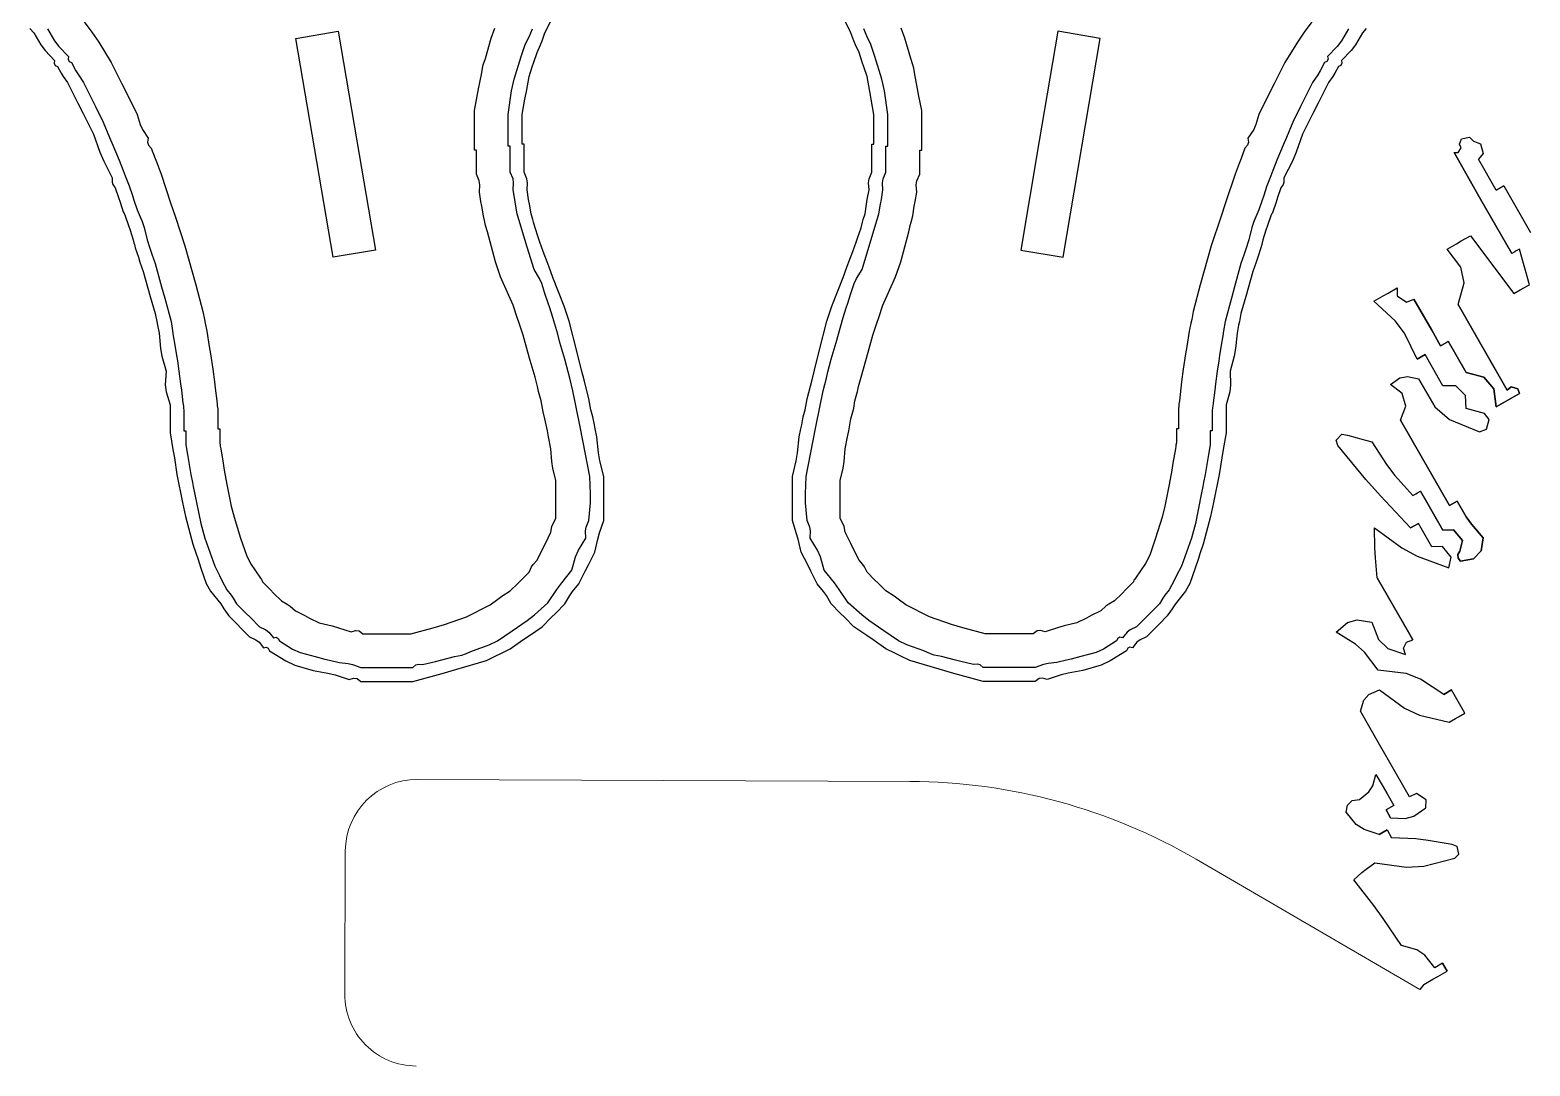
# Model space of a CAD drawing. Extents: x 345 to 1105, y -96 to 291.
# Drawn here: x 631.1 to 735.8, y 163.5 to 235.8 of the extents above; entities that cross this region are included whole.
import ezdxf

# ---------------------------------------------------------------- set-up
doc = ezdxf.new("R2010")
doc.units = 0
doc.header["$LTSCALE"] = 0.40404
doc.header["$MEASUREMENT"] = 0
doc.layers.get('0').update_dxf_attribs({"linetype": 'CONTINUOUS'})
doc.layers.add('2', color=7, linetype='CONTINUOUS', true_color=0xffffff)

msp = doc.modelspace()

# ---------------------------------------------------------------- linework, layer by layer
at = {"color": 1}
for p, q in [((634.42, 237), (635.42, 235.65)), ((721.08, 237), (720.08, 235.65)), ((632.33, 235.89), (632.82, 235.04)), ((663.31, 235.22), (663.56, 235.92)), ((665.95, 235.33), (666.18, 235.88)), ((689.55, 235.33), (689.32, 235.88)), ((692.19, 235.22), (691.94, 235.92)), ((723.17, 235.89), (722.68, 235.04)), ((632.82, 235.04), (633.12, 234.64)), ((633.12, 234.64), (633.79, 233.94)), ((635.42, 235.65), (635.9, 234.95)), ((635.9, 234.95), (636.78, 233.52)), ((662.9, 233.8), (663.31, 235.22)), ((665.58, 234.51), (665.69, 234.79)), ((665.69, 234.79), (665.95, 235.33)), ((689.81, 234.79), (689.55, 235.33)), ((689.92, 234.51), (689.81, 234.79)), ((692.6, 233.8), (692.19, 235.22)), ((719.6, 234.95), (718.72, 233.52)), ((720.08, 235.65), (719.6, 234.95)), ((722.38, 234.64), (721.71, 233.94)), ((722.68, 235.04), (722.38, 234.64)), ((633.79, 233.94), (633.76, 233.76)), ((633.76, 233.76), (633.83, 233.61)), ((633.83, 233.61), (634, 233.52)), ((662.75, 233.37), (662.9, 233.8)), ((664.92, 232.36), (665.4, 233.94)), ((665.4, 233.94), (665.58, 234.51)), ((690.1, 233.94), (689.92, 234.51)), ((690.58, 232.36), (690.1, 233.94)), ((692.75, 233.37), (692.6, 233.8)), ((721.66, 233.61), (721.5, 233.52)), ((721.74, 233.76), (721.66, 233.61)), ((721.71, 233.94), (721.74, 233.76)), ((634, 233.52), (634.31, 232.95)), ((634.31, 232.95), (634.48, 232.68)), ((634.48, 232.68), (634.83, 232.14)), ((636.78, 233.52), (637.5, 232.08)), ((662.43, 231.69), (662.62, 232.69)), ((662.62, 232.69), (662.69, 233.14)), ((662.69, 233.14), (662.75, 233.37)), ((692.81, 233.14), (692.75, 233.37)), ((692.88, 232.69), (692.81, 233.14)), ((693.07, 231.69), (692.88, 232.69)), ((718.72, 233.52), (718, 232.08)), ((721.02, 232.68), (720.66, 232.14)), ((721.19, 232.95), (721.02, 232.68)), ((721.5, 233.52), (721.19, 232.95)), ((634.83, 232.14), (635.39, 231.02)), ((637.5, 232.08), (637.86, 231.36)), ((662.33, 231.19), (662.43, 231.69)), ((664.49, 229.91), (664.73, 231.55)), ((664.73, 231.55), (664.92, 232.36)), ((690.77, 231.55), (690.58, 232.36)), ((691.01, 229.91), (690.77, 231.55)), ((693.17, 231.19), (693.07, 231.69)), ((718, 232.08), (717.64, 231.36)), ((720.66, 232.14), (720.11, 231.02)), ((635.39, 231.02), (635.67, 230.47)), ((635.67, 230.47), (636.22, 229.36)), ((637.86, 231.36), (638.59, 229.91)), ((662.13, 230.19), (662.33, 231.19)), ((693.37, 230.19), (693.17, 231.19)), ((717.64, 231.36), (716.91, 229.91)), ((719.83, 230.47), (719.28, 229.36)), ((720.11, 231.02), (719.83, 230.47)), ((638.59, 229.91), (638.79, 229.21)), ((662.13, 229.08), (662.13, 230.19)), ((664.49, 229.02), (664.49, 229.91)), ((691.01, 229.02), (691.01, 229.91)), ((693.37, 229.08), (693.37, 230.19)), ((716.91, 229.91), (716.71, 229.21)), ((636.22, 229.36), (636.66, 228.3)), ((638.79, 229.21), (638.95, 228.86)), ((638.95, 228.86), (639.35, 228.25)), ((662.13, 228.52), (662.13, 229.08)), ((662.13, 227.41), (662.13, 228.52)), ((664.49, 228.58), (664.49, 229.02)), ((664.49, 227.69), (664.49, 228.58)), ((691.01, 228.58), (691.01, 229.02)), ((691.01, 227.69), (691.01, 228.58)), ((693.37, 228.52), (693.37, 229.08)), ((693.37, 227.41), (693.37, 228.52)), ((716.55, 228.86), (716.15, 228.25)), ((716.71, 229.21), (716.55, 228.86)), ((719.28, 229.36), (718.84, 228.3)), ((636.66, 228.3), (636.88, 227.77)), ((636.88, 227.77), (637.33, 226.72)), ((639.35, 228.25), (639.31, 227.96)), ((639.31, 227.96), (639.37, 227.77)), ((639.37, 227.77), (639.56, 227.55)), ((639.56, 227.55), (639.83, 226.83)), ((662.19, 227.41), (662.13, 227.41)), ((662.22, 227.41), (662.19, 227.41)), ((662.27, 227.41), (662.22, 227.41)), ((662.27, 226.74), (662.27, 227.41)), ((664.55, 227.69), (664.49, 227.69)), ((664.58, 227.69), (664.55, 227.69)), ((664.63, 227.69), (664.58, 227.69)), ((664.63, 226.97), (664.63, 227.69)), ((690.87, 226.97), (690.87, 227.69)), ((690.87, 227.69), (690.92, 227.69)), ((690.92, 227.69), (690.95, 227.69)), ((690.95, 227.69), (691.01, 227.69)), ((693.23, 226.74), (693.23, 227.41)), ((693.23, 227.41), (693.28, 227.41)), ((693.28, 227.41), (693.31, 227.41)), ((693.31, 227.41), (693.37, 227.41)), ((715.94, 227.55), (715.67, 226.83)), ((716.13, 227.77), (715.94, 227.55)), ((716.19, 227.96), (716.13, 227.77)), ((716.15, 228.25), (716.19, 227.96)), ((718.62, 227.77), (718.16, 226.72)), ((718.84, 228.3), (718.62, 227.77)), ((637.33, 226.72), (637.61, 225.99)), ((639.83, 226.83), (639.97, 226.47)), ((639.97, 226.47), (640.25, 225.74)), ((662.27, 226.41), (662.27, 226.74)), ((662.27, 225.74), (662.27, 226.41)), ((664.63, 226.61), (664.63, 226.97)), ((664.63, 225.88), (664.63, 226.61)), ((690.87, 226.61), (690.87, 226.97)), ((690.87, 225.88), (690.87, 226.61)), ((693.23, 226.41), (693.23, 226.74)), ((693.23, 225.74), (693.23, 226.41)), ((715.53, 226.47), (715.25, 225.74)), ((715.67, 226.83), (715.53, 226.47)), ((718.16, 226.72), (717.89, 225.99)), ((637.61, 225.99), (637.75, 225.63)), ((637.75, 225.63), (638.03, 224.91)), ((640.25, 225.74), (640.92, 223.74)), ((662.46, 225.28), (662.27, 225.74)), ((662.51, 225), (662.46, 225.28)), ((664.83, 225.41), (664.63, 225.88)), ((664.87, 225.14), (664.83, 225.41)), ((690.63, 225.14), (690.67, 225.41)), ((690.67, 225.41), (690.87, 225.88)), ((692.99, 225), (693.03, 225.28)), ((693.03, 225.28), (693.23, 225.74)), ((715.25, 225.74), (714.58, 223.74)), ((717.75, 225.63), (717.47, 224.91)), ((717.89, 225.99), (717.75, 225.63)), ((638.03, 224.91), (638.25, 224.24)), ((638.25, 224.24), (638.36, 223.91)), ((662.48, 224.49), (662.51, 225)), ((662.59, 223.83), (662.48, 224.49)), ((664.84, 224.63), (664.87, 225.14)), ((664.95, 223.97), (664.84, 224.63)), ((690.55, 223.97), (690.66, 224.63)), ((690.66, 224.63), (690.63, 225.14)), ((692.91, 223.83), (693.02, 224.49)), ((693.02, 224.49), (692.99, 225)), ((717.25, 224.24), (717.14, 223.91)), ((717.47, 224.91), (717.25, 224.24)), ((638.36, 223.91), (638.59, 223.24)), ((638.59, 223.24), (638.94, 222.44)), ((640.92, 223.74), (641.25, 222.74)), ((662.65, 223.49), (662.59, 223.83)), ((662.76, 222.83), (662.65, 223.49)), ((665.01, 223.63), (664.95, 223.97)), ((665.12, 222.97), (665.01, 223.63)), ((690.38, 222.97), (690.49, 223.63)), ((690.49, 223.63), (690.55, 223.97)), ((692.74, 222.83), (692.85, 223.49)), ((692.85, 223.49), (692.91, 223.83)), ((714.58, 223.74), (714.25, 222.74)), ((716.91, 223.24), (716.56, 222.44)), ((717.14, 223.91), (716.91, 223.24)), ((638.94, 222.44), (639.08, 222.02)), ((641.25, 222.74), (641.92, 220.74)), ((662.87, 222.38), (662.76, 222.83)), ((662.92, 222.16), (662.87, 222.38)), ((663.04, 221.72), (662.92, 222.16)), ((665.58, 221.41), (665.12, 222.97)), ((689.92, 221.41), (690.38, 222.97)), ((692.46, 221.72), (692.57, 222.16)), ((692.57, 222.16), (692.63, 222.38)), ((692.63, 222.38), (692.74, 222.83)), ((714.25, 222.74), (713.58, 220.74)), ((716.56, 222.44), (716.42, 222.02)), ((639.08, 222.02), (639.28, 221.16)), ((639.28, 221.16), (639.5, 220.49)), ((663.6, 219.61), (663.04, 221.72)), ((665.82, 220.63), (665.58, 221.41)), ((689.68, 220.63), (689.92, 221.41)), ((691.9, 219.61), (692.46, 221.72)), ((716.22, 221.16), (716, 220.49)), ((716.42, 222.02), (716.22, 221.16)), ((639.5, 220.49), (639.61, 220.16)), ((639.61, 220.16), (639.84, 219.49)), ((641.92, 220.74), (642.43, 218.91)), ((666.3, 219.08), (665.82, 220.63)), ((689.2, 219.08), (689.68, 220.63)), ((713.58, 220.74), (713.07, 218.91)), ((715.89, 220.16), (715.66, 219.49)), ((716, 220.49), (715.89, 220.16)), ((639.84, 219.49), (640.29, 217.88)), ((663.96, 218.57), (663.6, 219.61)), ((666.68, 218.45), (666.3, 219.08)), ((688.82, 218.45), (689.2, 219.08)), ((691.54, 218.57), (691.9, 219.61)), ((715.66, 219.49), (715.21, 217.88)), ((640.29, 217.88), (640.51, 217.08)), ((642.43, 218.91), (642.68, 218)), ((642.68, 218), (643.17, 216.16)), ((664.84, 216.58), (663.96, 218.57)), ((666.84, 218.11), (666.68, 218.45)), ((667.06, 217.41), (666.84, 218.11)), ((688.43, 217.41), (688.66, 218.11)), ((688.66, 218.11), (688.82, 218.45)), ((690.66, 216.58), (691.54, 218.57)), ((712.82, 218), (712.33, 216.16)), ((713.07, 218.91), (712.82, 218)), ((715.21, 217.88), (714.99, 217.08)), ((640.51, 217.08), (640.95, 215.46)), ((667.29, 216.74), (667.06, 217.41)), ((688.21, 216.74), (688.43, 217.41)), ((714.99, 217.08), (714.55, 215.46)), ((643.17, 216.16), (643.28, 215.6)), ((665.12, 215.74), (664.84, 216.58)), ((667.4, 216.41), (667.29, 216.74)), ((667.62, 215.74), (667.4, 216.41)), ((687.88, 215.74), (688.1, 216.41)), ((688.1, 216.41), (688.21, 216.74)), ((690.38, 215.74), (690.66, 216.58)), ((712.33, 216.16), (712.22, 215.6)), ((640.95, 215.46), (641.06, 214.8)), ((641.06, 214.8), (641.11, 214.46)), ((643.28, 215.6), (643.34, 215.33)), ((643.34, 215.33), (643.45, 214.77)), ((643.45, 214.77), (643.62, 213.71)), ((665.26, 215.33), (665.12, 215.74)), ((665.54, 214.49), (665.26, 215.33)), ((667.95, 214.57), (667.62, 215.74)), ((687.55, 214.57), (687.88, 215.74)), ((689.96, 214.49), (690.24, 215.33)), ((690.24, 215.33), (690.38, 215.74)), ((712.05, 214.77), (711.88, 213.71)), ((712.16, 215.33), (712.05, 214.77)), ((712.22, 215.6), (712.16, 215.33)), ((714.44, 214.8), (714.39, 214.46)), ((714.55, 215.46), (714.44, 214.8)), ((641.11, 214.46), (641.22, 213.8)), ((641.22, 213.8), (641.33, 213.07)), ((643.62, 213.71), (643.7, 213.19)), ((665.87, 213.32), (665.54, 214.49)), ((668.11, 213.99), (667.95, 214.57)), ((668.45, 212.83), (668.11, 213.99)), ((687.05, 212.83), (687.39, 213.99)), ((687.39, 213.99), (687.55, 214.57)), ((689.63, 213.32), (689.96, 214.49)), ((711.88, 213.71), (711.8, 213.19)), ((714.27, 213.8), (714.17, 213.07)), ((714.39, 214.46), (714.27, 213.8)), ((641.33, 213.07), (641.39, 212.71)), ((641.39, 212.71), (641.5, 211.99)), ((643.7, 213.19), (643.86, 212.13)), ((666.03, 212.74), (665.87, 213.32)), ((666.37, 211.57), (666.03, 212.74)), ((668.68, 211.94), (668.45, 212.83)), ((686.82, 211.94), (687.05, 212.83)), ((689.13, 211.57), (689.47, 212.74)), ((689.47, 212.74), (689.63, 213.32)), ((711.8, 213.19), (711.63, 212.13)), ((714.11, 212.71), (714, 211.99)), ((714.17, 213.07), (714.11, 212.71)), ((641.5, 211.99), (641.61, 211.1)), ((643.86, 212.13), (643.98, 211.24)), ((668.79, 211.49), (668.68, 211.94)), ((686.71, 211.49), (686.82, 211.94)), ((711.63, 212.13), (711.52, 211.24)), ((714, 211.99), (713.89, 211.1)), ((641.61, 211.1), (641.67, 210.66)), ((641.67, 210.66), (641.78, 209.77)), ((643.98, 211.24), (644.03, 210.8)), ((644.03, 210.8), (644.14, 209.91)), ((666.54, 210.91), (666.37, 211.57)), ((666.62, 210.57), (666.54, 210.91)), ((666.79, 209.91), (666.62, 210.57)), ((669.01, 210.6), (668.79, 211.49)), ((669.5, 208.22), (669.01, 210.6)), ((686, 208.22), (686.49, 210.6)), ((686.49, 210.6), (686.71, 211.49)), ((688.71, 209.91), (688.88, 210.57)), ((688.88, 210.57), (688.96, 210.91)), ((688.96, 210.91), (689.13, 211.57)), ((711.47, 210.8), (711.36, 209.91)), ((711.52, 211.24), (711.47, 210.8)), ((713.83, 210.66), (713.72, 209.77)), ((713.89, 211.1), (713.83, 210.66)), ((641.78, 209.77), (641.81, 209.55)), ((641.81, 209.55), (641.82, 209.44)), ((644.14, 209.91), (644.17, 209.69)), ((644.17, 209.69), (644.18, 209.57)), ((644.18, 209.57), (644.21, 209.35)), ((666.88, 209.4), (666.79, 209.91)), ((688.62, 209.4), (688.71, 209.91)), ((711.32, 209.57), (711.29, 209.35)), ((711.33, 209.69), (711.32, 209.57)), ((711.36, 209.91), (711.33, 209.69)), ((713.69, 209.55), (713.68, 209.44)), ((713.72, 209.77), (713.69, 209.55)), ((641.82, 209.44), (641.85, 209.21)), ((641.85, 209.21), (641.85, 208.66)), ((641.85, 208.66), (641.85, 208.38)), ((644.21, 209.35), (644.21, 208.8)), ((644.21, 208.8), (644.21, 208.52)), ((644.21, 208.52), (644.21, 207.96)), ((666.94, 209.15), (666.88, 209.4)), ((667.06, 208.66), (666.94, 209.15)), ((667.23, 207.82), (667.06, 208.66)), ((688.27, 207.82), (688.43, 208.66)), ((688.43, 208.66), (688.56, 209.15)), ((688.56, 209.15), (688.62, 209.4)), ((711.29, 209.35), (711.29, 208.8)), ((711.29, 208.8), (711.29, 208.52)), ((711.29, 208.52), (711.29, 207.96)), ((713.68, 209.44), (713.65, 209.21)), ((713.65, 209.21), (713.65, 208.66)), ((713.65, 208.66), (713.65, 208.38)), ((641.85, 208.38), (641.85, 207.82)), ((641.85, 207.82), (641.91, 207.82)), ((641.91, 207.82), (641.93, 207.82)), ((641.93, 207.82), (641.99, 207.82)), ((641.99, 207.82), (641.99, 207.43)), ((641.99, 207.43), (641.99, 207.24)), ((644.21, 207.96), (644.27, 207.96)), ((644.27, 207.96), (644.29, 207.96)), ((644.29, 207.96), (644.35, 207.96)), ((644.35, 207.96), (644.35, 207.57)), ((644.35, 207.57), (644.35, 207.38)), ((667.31, 207.41), (667.23, 207.82)), ((667.48, 206.57), (667.31, 207.41)), ((669.73, 207.02), (669.5, 208.22)), ((685.77, 207.02), (686, 208.22)), ((688.02, 206.57), (688.18, 207.41)), ((688.18, 207.41), (688.27, 207.82)), ((711.2, 207.96), (711.15, 207.96)), ((711.15, 207.96), (711.15, 207.57)), ((711.15, 207.57), (711.15, 207.38)), ((711.23, 207.96), (711.2, 207.96)), ((711.29, 207.96), (711.23, 207.96)), ((713.57, 207.82), (713.51, 207.82)), ((713.51, 207.82), (713.51, 207.43)), ((713.51, 207.43), (713.51, 207.24)), ((713.59, 207.82), (713.57, 207.82)), ((713.65, 207.82), (713.59, 207.82)), ((713.65, 208.38), (713.65, 207.82)), ((641.99, 207.24), (641.99, 206.85)), ((641.99, 206.85), (642.13, 206.02)), ((644.35, 207.38), (644.35, 206.99)), ((644.35, 206.99), (644.38, 206.82)), ((644.38, 206.82), (644.39, 206.74)), ((644.39, 206.74), (644.42, 206.57)), ((644.42, 206.57), (644.59, 205.57)), ((667.54, 205.68), (667.48, 206.57)), ((670.19, 204.63), (669.73, 207.02)), ((685.31, 204.63), (685.77, 207.02)), ((687.96, 205.68), (688.02, 206.57)), ((711.08, 206.57), (710.91, 205.57)), ((711.11, 206.74), (711.08, 206.57)), ((711.12, 206.82), (711.11, 206.74)), ((711.15, 206.99), (711.12, 206.82)), ((711.15, 207.38), (711.15, 206.99)), ((713.51, 206.85), (713.37, 206.02)), ((713.51, 207.24), (713.51, 206.85)), ((642.13, 206.02), (642.2, 205.6)), ((642.2, 205.6), (642.34, 204.77)), ((644.59, 205.57), (644.67, 205.07)), ((667.61, 205.22), (667.54, 205.68)), ((687.89, 205.22), (687.96, 205.68)), ((710.91, 205.57), (710.83, 205.07)), ((713.3, 205.6), (713.16, 204.77)), ((713.37, 206.02), (713.3, 205.6)), ((642.34, 204.77), (642.45, 204.21)), ((644.67, 205.07), (644.84, 204.07)), ((667.83, 204.35), (667.61, 205.22)), ((667.83, 203.3), (667.83, 204.35)), ((670.25, 203.41), (670.19, 204.63)), ((685.25, 203.41), (685.31, 204.63)), ((687.67, 204.35), (687.89, 205.22)), ((687.67, 203.3), (687.67, 204.35)), ((710.83, 205.07), (710.66, 204.07)), ((713.16, 204.77), (713.05, 204.21)), ((642.45, 204.21), (642.5, 203.93)), ((642.5, 203.93), (642.61, 203.38)), ((642.61, 203.38), (643.02, 201.34)), ((644.84, 204.07), (645.16, 202.56)), ((667.83, 202.77), (667.83, 203.3)), ((670.24, 202.79), (670.25, 203.41)), ((685.26, 202.79), (685.25, 203.41)), ((687.67, 202.77), (687.67, 203.3)), ((710.66, 204.07), (710.34, 202.56)), ((712.89, 203.38), (712.48, 201.34)), ((713, 203.93), (712.89, 203.38)), ((713.05, 204.21), (713, 203.93)), ((645.16, 202.56), (645.35, 201.8)), ((667.83, 201.71), (667.83, 202.77)), ((670.12, 201.57), (670.24, 202.79)), ((685.38, 201.57), (685.26, 202.79)), ((687.67, 201.71), (687.67, 202.77)), ((710.34, 202.56), (710.15, 201.8)), ((643.02, 201.34), (643.3, 200.33)), ((645.35, 201.8), (645.81, 200.32)), ((667.48, 200.74), (667.55, 201.15)), ((667.55, 201.15), (667.63, 201.35)), ((667.63, 201.35), (667.83, 201.71)), ((669.94, 201.1), (670.12, 201.57)), ((685.56, 201.1), (685.38, 201.57)), ((687.87, 201.35), (687.67, 201.71)), ((687.95, 201.15), (687.87, 201.35)), ((688.02, 200.74), (687.95, 201.15)), ((710.15, 201.8), (709.69, 200.32)), ((712.48, 201.34), (712.2, 200.33)), ((643.3, 200.33), (644, 198.38)), ((645.81, 200.32), (646.21, 199.15)), ((667.09, 199.96), (667.48, 200.74)), ((669.41, 199.49), (669.91, 200.32)), ((669.9, 200.83), (669.94, 201.1)), ((669.91, 200.32), (669.9, 200.83)), ((685.6, 200.83), (685.56, 201.1)), ((685.59, 200.32), (685.6, 200.83)), ((686.09, 199.49), (685.59, 200.32)), ((688.41, 199.96), (688.02, 200.74)), ((709.69, 200.32), (709.29, 199.15)), ((712.2, 200.33), (711.5, 198.38)), ((646.21, 199.15), (646.5, 198.57)), ((666.51, 198.79), (666.9, 199.57)), ((666.9, 199.57), (667.09, 199.96)), ((668.94, 198.1), (669.2, 199.03)), ((669.2, 199.03), (669.41, 199.49)), ((686.29, 199.03), (686.09, 199.49)), ((686.56, 198.1), (686.29, 199.03)), ((688.6, 199.57), (688.41, 199.96)), ((688.99, 198.79), (688.6, 199.57)), ((709.29, 199.15), (709, 198.57)), ((644, 198.38), (644.34, 197.71)), ((646.5, 198.57), (647.2, 197.54)), ((665.95, 197.96), (666.13, 198.32)), ((666.13, 198.32), (666.24, 198.49)), ((666.24, 198.49), (666.51, 198.79)), ((668.23, 197.21), (668.94, 198.1)), ((687.27, 197.21), (686.56, 198.1)), ((689.26, 198.49), (688.99, 198.79)), ((689.37, 198.32), (689.26, 198.49)), ((689.55, 197.96), (689.37, 198.32)), ((709, 198.57), (708.3, 197.54)), ((711.5, 198.38), (711.16, 197.71)), ((644.34, 197.71), (644.5, 197.38)), ((644.5, 197.38), (644.84, 196.71)), ((647.2, 197.54), (647.27, 197.45)), ((647.27, 197.45), (647.3, 197.39)), ((647.3, 197.39), (647.34, 197.27)), ((647.34, 197.27), (647.87, 196.74)), ((664.63, 196.64), (665.16, 197.17)), ((665.16, 197.17), (665.42, 197.43)), ((665.42, 197.43), (665.95, 197.96)), ((667.9, 196.75), (668.23, 197.21)), ((687.6, 196.75), (687.27, 197.21)), ((690.07, 197.43), (689.55, 197.96)), ((690.34, 197.17), (690.07, 197.43)), ((690.87, 196.64), (690.34, 197.17)), ((708.16, 197.27), (707.63, 196.74)), ((708.19, 197.39), (708.16, 197.27)), ((708.22, 197.45), (708.19, 197.39)), ((708.3, 197.54), (708.22, 197.45)), ((711, 197.38), (710.66, 196.71)), ((711.16, 197.71), (711, 197.38)), ((644.84, 196.71), (645.15, 196.35)), ((645.15, 196.35), (645.29, 196.15)), ((645.29, 196.15), (645.53, 195.74)), ((647.87, 196.74), (648.13, 196.47)), ((648.13, 196.47), (648.66, 195.95)), ((648.66, 195.95), (649.07, 195.71)), ((663.24, 195.67), (663.78, 196.08)), ((663.78, 196.08), (664.06, 196.28)), ((664.06, 196.28), (664.63, 196.64)), ((667.27, 195.81), (667.9, 196.75)), ((688.23, 195.81), (687.6, 196.75)), ((691.44, 196.28), (690.87, 196.64)), ((691.72, 196.08), (691.44, 196.28)), ((692.26, 195.67), (691.72, 196.08)), ((706.84, 195.95), (706.43, 195.71)), ((707.37, 196.47), (706.84, 195.95)), ((707.63, 196.74), (707.37, 196.47)), ((710.2, 196.15), (709.97, 195.74)), ((710.35, 196.35), (710.2, 196.15)), ((710.66, 196.71), (710.35, 196.35)), ((645.53, 195.74), (646.17, 195.1)), ((646.17, 195.1), (646.49, 194.78)), ((649.07, 195.71), (649.27, 195.57)), ((649.27, 195.57), (649.63, 195.25)), ((649.63, 195.25), (650.3, 194.92)), ((650.3, 194.92), (650.63, 194.75)), ((660.04, 194.29), (661.58, 194.83)), ((661.58, 194.83), (662.24, 195.17)), ((662.24, 195.17), (662.58, 195.34)), ((662.58, 195.34), (663.24, 195.67)), ((665.82, 194.58), (666.32, 194.97)), ((666.32, 194.97), (667.27, 195.81)), ((689.18, 194.97), (688.23, 195.81)), ((689.68, 194.58), (689.18, 194.97)), ((692.92, 195.34), (692.26, 195.67)), ((693.26, 195.17), (692.92, 195.34)), ((693.92, 194.83), (693.26, 195.17)), ((695.46, 194.29), (693.92, 194.83)), ((705.2, 194.92), (704.87, 194.75)), ((705.87, 195.25), (705.2, 194.92)), ((706.23, 195.57), (705.87, 195.25)), ((706.43, 195.71), (706.23, 195.57)), ((709.33, 195.1), (709.01, 194.78)), ((709.97, 195.74), (709.33, 195.1)), ((646.49, 194.78), (647.13, 194.14)), ((647.13, 194.14), (647.58, 193.93)), ((647.58, 193.93), (647.79, 193.76)), ((650.63, 194.75), (651.3, 194.42)), ((651.3, 194.42), (652.19, 194.2)), ((652.19, 194.2), (652.64, 194.07)), ((652.64, 194.07), (653.52, 193.79)), ((653.52, 193.79), (653.84, 193.89)), ((653.84, 193.89), (654.08, 193.85)), ((654.08, 193.85), (654.35, 193.65)), ((657.69, 193.65), (659.26, 194.06)), ((659.26, 194.06), (660.04, 194.29)), ((663.75, 193.16), (664.77, 193.86)), ((664.77, 193.86), (665.82, 194.58)), ((690.73, 193.86), (689.68, 194.58)), ((691.75, 193.16), (690.73, 193.86)), ((696.24, 194.06), (695.46, 194.29)), ((697.81, 193.65), (696.24, 194.06)), ((701.42, 193.85), (701.15, 193.65)), ((701.66, 193.89), (701.42, 193.85)), ((701.98, 193.79), (701.66, 193.89)), ((702.86, 194.07), (701.98, 193.79)), ((703.31, 194.2), (702.86, 194.07)), ((704.2, 194.42), (703.31, 194.2)), ((704.87, 194.75), (704.2, 194.42)), ((707.92, 193.93), (707.71, 193.76)), ((708.37, 194.14), (707.92, 193.93)), ((709.01, 194.78), (708.37, 194.14)), ((647.79, 193.76), (648.1, 193.38)), ((648.1, 193.38), (648.28, 193.41)), ((648.28, 193.41), (648.43, 193.33)), ((648.43, 193.33), (648.52, 193.17)), ((648.52, 193.17), (649.44, 192.58)), ((654.35, 193.65), (655.69, 193.65)), ((655.69, 193.65), (656.35, 193.65)), ((656.35, 193.65), (657.69, 193.65)), ((661.99, 192.47), (663.17, 192.87)), ((663.17, 192.87), (663.75, 193.16)), ((692.33, 192.87), (691.75, 193.16)), ((693.51, 192.47), (692.33, 192.87)), ((699.15, 193.65), (697.81, 193.65)), ((699.81, 193.65), (699.15, 193.65)), ((701.15, 193.65), (699.81, 193.65)), ((706.98, 193.17), (706.06, 192.58)), ((707.07, 193.33), (706.98, 193.17)), ((707.21, 193.41), (707.07, 193.33)), ((707.4, 193.38), (707.21, 193.41)), ((707.71, 193.76), (707.4, 193.38)), ((649.44, 192.58), (649.96, 192.35)), ((649.96, 192.35), (651.02, 192.06)), ((651.02, 192.06), (651.69, 191.89)), ((651.69, 191.89), (652.02, 191.81)), ((652.02, 191.81), (652.69, 191.64)), ((658.52, 191.5), (659.41, 191.72)), ((659.41, 191.72), (659.85, 191.83)), ((659.85, 191.83), (660.74, 192.06)), ((660.74, 192.06), (661.26, 192.17)), ((661.26, 192.17), (661.51, 192.26)), ((661.51, 192.26), (661.99, 192.47)), ((693.99, 192.26), (693.51, 192.47)), ((694.24, 192.17), (693.99, 192.26)), ((694.76, 192.06), (694.24, 192.17)), ((695.64, 191.83), (694.76, 192.06)), ((696.09, 191.72), (695.64, 191.83)), ((696.98, 191.5), (696.09, 191.72)), ((703.48, 191.81), (702.81, 191.64)), ((703.81, 191.89), (703.48, 191.81)), ((704.48, 192.06), (703.81, 191.89)), ((705.54, 192.35), (704.48, 192.06)), ((706.06, 192.58), (705.54, 192.35)), ((652.69, 191.64), (653.31, 191.58)), ((653.31, 191.58), (653.63, 191.51)), ((653.63, 191.51), (654.21, 191.29)), ((654.21, 191.29), (655.66, 191.29)), ((655.66, 191.29), (656.38, 191.29)), ((656.38, 191.29), (657.83, 191.29)), ((657.83, 191.29), (658.04, 191.49)), ((658.04, 191.49), (658.23, 191.54)), ((658.23, 191.54), (658.52, 191.5)), ((697.27, 191.54), (696.98, 191.5)), ((697.46, 191.49), (697.27, 191.54)), ((697.67, 191.29), (697.46, 191.49)), ((699.12, 191.29), (697.67, 191.29)), ((699.84, 191.29), (699.12, 191.29)), ((701.29, 191.29), (699.84, 191.29)), ((701.87, 191.51), (701.29, 191.29)), ((702.19, 191.58), (701.87, 191.51)), ((702.81, 191.64), (702.19, 191.58))]:
    msp.add_line(p, q, dxfattribs=at)
at = {"color": 0}
for p, q in [((631.1, 235.91), (631.36, 235.61)), ((667.06, 235.61), (667.56, 236.61)), ((688.43, 235.61), (687.93, 236.61)), ((724.4, 235.91), (724.14, 235.61)), ((631.36, 235.61), (631.85, 234.77)), ((631.85, 234.77), (632.15, 234.36)), ((666.51, 234.22), (666.76, 234.76)), ((666.76, 234.76), (666.87, 235.04)), ((666.87, 235.04), (667.06, 235.61)), ((688.63, 235.04), (688.43, 235.61)), ((688.74, 234.76), (688.63, 235.04)), ((688.99, 234.22), (688.74, 234.76)), ((723.65, 234.77), (723.35, 234.36)), ((724.14, 235.61), (723.65, 234.77)), ((632.15, 234.36), (632.82, 233.66)), ((632.82, 233.66), (632.79, 233.48)), ((666.29, 233.55), (666.51, 234.22)), ((689.21, 233.55), (688.99, 234.22)), ((723.35, 234.36), (722.68, 233.66)), ((722.68, 233.66), (722.71, 233.48)), ((632.79, 233.48), (632.86, 233.33)), ((632.86, 233.33), (633.03, 233.25)), ((633.03, 233.25), (633.28, 232.79)), ((633.28, 232.79), (633.42, 232.56)), ((633.42, 232.56), (633.72, 232.14)), ((665.76, 231.5), (665.95, 232.55)), ((665.95, 232.55), (666.17, 233.22)), ((666.17, 233.22), (666.29, 233.55)), ((689.32, 233.22), (689.21, 233.55)), ((689.55, 232.55), (689.32, 233.22)), ((689.74, 231.5), (689.55, 232.55)), ((722.08, 232.56), (721.78, 232.14)), ((722.22, 232.79), (722.08, 232.56)), ((722.47, 233.25), (722.22, 232.79)), ((722.64, 233.33), (722.47, 233.25)), ((722.71, 233.48), (722.64, 233.33)), ((633.72, 232.14), (634.45, 230.69)), ((665.66, 230.97), (665.76, 231.5)), ((689.84, 230.97), (689.74, 231.5)), ((721.78, 232.14), (721.05, 230.69)), ((634.45, 230.69), (634.81, 229.97)), ((665.47, 229.91), (665.66, 230.97)), ((690.03, 229.91), (689.84, 230.97)), ((721.05, 230.69), (720.69, 229.97)), ((634.81, 229.97), (635.53, 228.52)), ((665.47, 229.08), (665.47, 229.91)), ((690.03, 229.08), (690.03, 229.91)), ((720.69, 229.97), (719.97, 228.52)), ((635.53, 228.52), (635.98, 227.27)), ((665.47, 228.66), (665.47, 229.08)), ((665.47, 227.83), (665.47, 228.66)), ((690.03, 228.66), (690.03, 229.08)), ((690.03, 227.83), (690.03, 228.66)), ((719.97, 228.52), (719.52, 227.27)), ((665.52, 227.83), (665.47, 227.83)), ((665.55, 227.83), (665.52, 227.83)), ((665.61, 227.83), (665.55, 227.83)), ((665.61, 227.05), (665.61, 227.83)), ((689.89, 227.05), (689.89, 227.83)), ((689.89, 227.83), (689.95, 227.83)), ((689.95, 227.83), (689.98, 227.83)), ((689.98, 227.83), (690.03, 227.83)), ((635.98, 227.27), (636.25, 226.65)), ((636.25, 226.65), (636.85, 225.47)), ((665.61, 226.66), (665.61, 227.05)), ((665.61, 225.88), (665.61, 226.66)), ((689.89, 226.66), (689.89, 227.05)), ((689.89, 225.88), (689.89, 226.66)), ((719.25, 226.65), (718.65, 225.47)), ((719.52, 227.27), (719.25, 226.65)), ((636.85, 225.47), (636.84, 225.18)), ((665.8, 225.41), (665.61, 225.88)), ((665.84, 225.14), (665.8, 225.41)), ((689.65, 225.14), (689.7, 225.41)), ((689.7, 225.41), (689.89, 225.88)), ((718.65, 225.47), (718.65, 225.18)), ((636.84, 225.18), (636.89, 225.01)), ((636.89, 225.01), (637.06, 224.77)), ((637.06, 224.77), (637.28, 224.11)), ((665.81, 224.63), (665.84, 225.14)), ((665.92, 223.97), (665.81, 224.63)), ((689.57, 223.97), (689.69, 224.63)), ((689.69, 224.63), (689.65, 225.14)), ((718.44, 224.77), (718.22, 224.11)), ((718.61, 225.01), (718.44, 224.77)), ((718.65, 225.18), (718.61, 225.01)), ((637.28, 224.11), (637.39, 223.77)), ((637.39, 223.77), (637.61, 223.11)), ((637.61, 223.11), (637.67, 222.99)), ((665.98, 223.63), (665.92, 223.97)), ((666.09, 222.97), (665.98, 223.63)), ((689.41, 222.97), (689.52, 223.63)), ((689.52, 223.63), (689.57, 223.97)), ((717.89, 223.11), (717.83, 222.99)), ((718.11, 223.77), (717.89, 223.11)), ((718.22, 224.11), (718.11, 223.77)), ((637.67, 222.99), (637.7, 222.94)), ((637.7, 222.94), (637.75, 222.83)), ((637.75, 222.83), (637.97, 222.16)), ((637.97, 222.16), (638.09, 221.83)), ((666.21, 222.58), (666.09, 222.97)), ((666.26, 222.38), (666.21, 222.58)), ((666.37, 221.99), (666.26, 222.38)), ((689.13, 221.99), (689.24, 222.38)), ((689.24, 222.38), (689.29, 222.58)), ((689.29, 222.58), (689.41, 222.97)), ((717.52, 222.16), (717.41, 221.83)), ((717.75, 222.83), (717.52, 222.16)), ((717.8, 222.94), (717.75, 222.83)), ((717.83, 222.99), (717.8, 222.94)), ((638.09, 221.83), (638.31, 221.16)), ((638.31, 221.16), (638.36, 220.94)), ((666.59, 221.33), (666.37, 221.99)), ((666.7, 220.99), (666.59, 221.33)), ((688.8, 220.99), (688.91, 221.33)), ((688.91, 221.33), (689.13, 221.99)), ((717.19, 221.16), (717.14, 220.94)), ((717.41, 221.83), (717.19, 221.16)), ((638.36, 220.94), (638.39, 220.83)), ((638.39, 220.83), (638.45, 220.6)), ((638.45, 220.6), (638.67, 219.94)), ((666.93, 220.33), (666.7, 220.99)), ((667.22, 219.61), (666.93, 220.33)), ((688.27, 219.61), (688.57, 220.33)), ((688.57, 220.33), (688.8, 220.99)), ((717.05, 220.6), (716.83, 219.94)), ((717.11, 220.83), (717.05, 220.6)), ((717.14, 220.94), (717.11, 220.83)), ((638.67, 219.94), (638.78, 219.6)), ((638.78, 219.6), (639, 218.94)), ((639, 218.94), (639.33, 217.77)), ((667.36, 219.25), (667.22, 219.61)), ((667.62, 218.52), (667.36, 219.25)), ((687.88, 218.52), (688.14, 219.25)), ((688.14, 219.25), (688.27, 219.61)), ((716.5, 218.94), (716.17, 217.77)), ((716.72, 219.6), (716.5, 218.94)), ((716.83, 219.94), (716.72, 219.6)), ((668.41, 216.51), (667.62, 218.52)), ((687.09, 216.51), (687.88, 218.52)), ((639.33, 217.77), (639.5, 217.19)), ((639.5, 217.19), (639.84, 216.02)), ((716, 217.19), (715.66, 216.02)), ((716.17, 217.77), (716, 217.19)), ((639.84, 216.02), (639.95, 215.46)), ((668.75, 215.47), (668.41, 216.51)), ((686.75, 215.47), (687.09, 216.51)), ((715.66, 216.02), (715.55, 215.46)), ((639.95, 215.46), (640, 215.19)), ((640, 215.19), (640.11, 214.63)), ((669.29, 213.38), (668.75, 215.47)), ((686.21, 213.38), (686.75, 215.47)), ((715.5, 215.19), (715.39, 214.63)), ((715.55, 215.46), (715.5, 215.19)), ((640.11, 214.63), (640.21, 213.56)), ((715.39, 214.63), (715.29, 213.56)), ((640.21, 213.56), (640.31, 213.03)), ((640.31, 213.03), (640.6, 211.99)), ((669.62, 212.05), (669.29, 213.38)), ((685.88, 212.05), (686.21, 213.38)), ((715.19, 213.03), (714.9, 211.99)), ((715.29, 213.56), (715.19, 213.03)), ((640.6, 211.99), (640.55, 211.04)), ((669.79, 211.38), (669.62, 212.05)), ((685.71, 211.38), (685.88, 212.05)), ((714.9, 211.99), (714.94, 211.04)), ((640.55, 211.04), (640.61, 210.54)), ((640.61, 210.54), (640.88, 209.63)), ((670.12, 210.05), (669.79, 211.38)), ((685.38, 210.05), (685.71, 211.38)), ((714.89, 210.54), (714.62, 209.63)), ((714.94, 211.04), (714.89, 210.54)), ((640.88, 209.63), (640.88, 208.85)), ((670.22, 209.54), (670.12, 210.05)), ((670.27, 209.29), (670.22, 209.54)), ((685.23, 209.29), (685.28, 209.54)), ((685.28, 209.54), (685.38, 210.05)), ((714.62, 209.63), (714.62, 208.85)), ((640.88, 208.85), (640.88, 208.46)), ((640.88, 208.46), (640.88, 207.69)), ((670.4, 208.8), (670.27, 209.29)), ((670.51, 208.24), (670.4, 208.8)), ((684.99, 208.24), (685.1, 208.8)), ((685.1, 208.8), (685.23, 209.29)), ((714.62, 208.85), (714.62, 208.46)), ((714.62, 208.46), (714.62, 207.69)), ((640.88, 207.69), (641.08, 206.52)), ((670.56, 207.96), (670.51, 208.24)), ((670.68, 207.41), (670.56, 207.96)), ((670.8, 206.29), (670.68, 207.41)), ((684.7, 206.29), (684.82, 207.41)), ((684.82, 207.41), (684.93, 207.96)), ((684.93, 207.96), (684.99, 208.24)), ((714.62, 207.69), (714.42, 206.52)), ((641.08, 206.52), (641.18, 205.94)), ((714.42, 206.52), (714.32, 205.94)), ((641.18, 205.94), (641.36, 204.77)), ((670.9, 205.73), (670.8, 206.29)), ((671.16, 204.63), (670.9, 205.73)), ((684.34, 204.63), (684.6, 205.73)), ((684.6, 205.73), (684.7, 206.29)), ((714.32, 205.94), (714.14, 204.77)), ((641.36, 204.77), (641.75, 202.81)), ((671.16, 203.41), (671.16, 204.63)), ((684.34, 203.41), (684.34, 204.63)), ((714.14, 204.77), (713.75, 202.81)), ((671.16, 202.8), (671.16, 203.41)), ((684.34, 202.8), (684.34, 203.41)), ((641.75, 202.81), (641.97, 201.84)), ((671.16, 201.57), (671.16, 202.8)), ((684.34, 201.57), (684.34, 202.8)), ((713.75, 202.81), (713.53, 201.84)), ((641.97, 201.84), (642.48, 199.91)), ((670.88, 200.69), (671.16, 201.57)), ((684.61, 200.69), (684.34, 201.57)), ((713.53, 201.84), (713.02, 199.91)), ((670.54, 199.35), (670.76, 200.25)), ((670.76, 200.25), (670.88, 200.69)), ((684.74, 200.25), (684.61, 200.69)), ((684.96, 199.35), (684.74, 200.25)), ((642.48, 199.91), (642.7, 199.24)), ((642.7, 199.24), (642.81, 198.91)), ((670.09, 198.46), (670.54, 199.35)), ((685.41, 198.46), (684.96, 199.35)), ((712.8, 199.24), (712.69, 198.91)), ((713.02, 199.91), (712.8, 199.24)), ((642.81, 198.91), (643.03, 198.24)), ((643.03, 198.24), (643.41, 197.16)), ((669.43, 197.13), (669.87, 198.02)), ((669.87, 198.02), (670.09, 198.46)), ((685.63, 198.02), (685.41, 198.46)), ((686.07, 197.13), (685.63, 198.02)), ((712.47, 198.24), (712.08, 197.16)), ((712.69, 198.91), (712.47, 198.24)), ((643.41, 197.16), (643.71, 196.63)), ((668.99, 196.61), (669.43, 197.13)), ((686.51, 196.61), (686.07, 197.13)), ((712.08, 197.16), (711.79, 196.63)), ((643.71, 196.63), (644.42, 195.74)), ((668.45, 195.74), (668.79, 196.33)), ((668.79, 196.33), (668.99, 196.61)), ((686.71, 196.33), (686.51, 196.61)), ((687.05, 195.74), (686.71, 196.33)), ((711.79, 196.63), (711.08, 195.74)), ((644.42, 195.74), (644.64, 195.4)), ((644.64, 195.4), (644.75, 195.24)), ((644.75, 195.24), (644.98, 194.9)), ((644.98, 194.9), (645.56, 194.32)), ((667.49, 194.78), (667.81, 195.1)), ((667.81, 195.1), (668.45, 195.74)), ((687.68, 195.1), (687.05, 195.74)), ((688, 194.78), (687.68, 195.1)), ((710.52, 194.9), (709.94, 194.32)), ((710.75, 195.24), (710.52, 194.9)), ((710.86, 195.4), (710.75, 195.24)), ((711.08, 195.74), (710.86, 195.4)), ((645.56, 194.32), (645.85, 194.03)), ((645.85, 194.03), (646.43, 193.45)), ((665.97, 193.53), (666.86, 194.14)), ((666.86, 194.14), (667.49, 194.78)), ((688.64, 194.14), (688, 194.78)), ((689.53, 193.53), (688.64, 194.14)), ((709.65, 194.03), (709.06, 193.45)), ((709.94, 194.32), (709.65, 194.03)), ((646.43, 193.45), (646.88, 193.23)), ((646.88, 193.23), (647.1, 193.07)), ((647.1, 193.07), (647.41, 192.68)), ((664.63, 192.61), (665.52, 193.22)), ((665.52, 193.22), (665.97, 193.53)), ((689.98, 193.22), (689.53, 193.53)), ((690.87, 192.61), (689.98, 193.22)), ((708.4, 193.07), (708.09, 192.68)), ((708.62, 193.23), (708.4, 193.07)), ((709.06, 193.45), (708.62, 193.23)), ((647.41, 192.68), (647.59, 192.71)), ((647.59, 192.71), (647.74, 192.64)), ((647.74, 192.64), (647.82, 192.47)), ((647.82, 192.47), (648.96, 191.76)), ((648.96, 191.76), (649.59, 191.47)), ((660.91, 191.18), (662.97, 191.78)), ((662.97, 191.78), (663.63, 192.11)), ((663.63, 192.11), (663.97, 192.28)), ((663.97, 192.28), (664.63, 192.61)), ((691.53, 192.28), (690.87, 192.61)), ((691.87, 192.11), (691.53, 192.28)), ((692.53, 191.78), (691.87, 192.11)), ((694.58, 191.18), (692.53, 191.78)), ((706.54, 191.76), (705.91, 191.47)), ((707.68, 192.47), (706.54, 191.76)), ((707.76, 192.64), (707.68, 192.47)), ((707.91, 192.71), (707.76, 192.64)), ((708.09, 192.68), (707.91, 192.71)), ((649.59, 191.47), (650.88, 191.08)), ((650.88, 191.08), (651.9, 190.91)), ((651.9, 190.91), (652.4, 190.78)), ((652.4, 190.78), (653.38, 190.46)), ((657.83, 190.32), (659.89, 190.89)), ((659.89, 190.89), (660.91, 191.18)), ((695.61, 190.89), (694.58, 191.18)), ((697.67, 190.32), (695.61, 190.89)), ((703.1, 190.78), (702.12, 190.46)), ((703.6, 190.91), (703.1, 190.78)), ((704.62, 191.08), (703.6, 190.91)), ((705.91, 191.47), (704.62, 191.08)), ((653.38, 190.46), (653.7, 190.56)), ((653.7, 190.56), (653.94, 190.52)), ((653.94, 190.52), (654.21, 190.32)), ((654.21, 190.32), (655.66, 190.32)), ((655.66, 190.32), (656.38, 190.32)), ((656.38, 190.32), (657.83, 190.32)), ((699.12, 190.32), (697.67, 190.32)), ((699.84, 190.32), (699.12, 190.32)), ((701.29, 190.32), (699.84, 190.32)), ((701.56, 190.52), (701.29, 190.32)), ((701.8, 190.56), (701.56, 190.52)), ((702.12, 190.46), (701.8, 190.56))]:
    msp.add_line(p, q, dxfattribs=at)
for p, q in [((730.82, 227.25), (731.04, 227.58)), ((730.92, 227.83), (731.07, 228.2)), ((731.04, 227.58), (730.92, 227.83)), ((731.07, 228.2), (731.62, 228.31)), ((731.62, 228.31), (731.89, 228.03)), ((731.89, 228.03), (732.38, 227.86)), ((732.38, 227.86), (732.57, 227.18)), ((732.4, 224), (730.54, 227.25)), ((730.54, 227.25), (732.4, 224)), ((732.4, 224), (730.54, 227.25)), ((730.54, 227.25), (730.82, 227.25)), ((732.57, 227.18), (732.24, 226.79)), ((733.48, 224.62), (732.24, 226.79)), ((733.48, 224.62), (734.02, 224.93)), ((734.02, 224.93), (733.48, 224.62)), ((733.48, 224.62), (734.02, 224.93)), ((734.02, 224.93), (734.77, 223.62)), ((734.57, 220.2), (732.4, 224)), ((732.4, 224), (734.57, 220.2)), ((734.57, 220.2), (732.4, 224)), ((734.77, 223.62), (735.14, 222.97)), ((735.14, 222.97), (735.88, 221.67)), ((730.72, 220.88), (731.05, 221.07)), ((731.05, 221.07), (731.7, 221.44)), ((731.7, 221.44), (732.91, 219.82)), ((730.07, 220.51), (730.72, 220.88)), ((731.02, 219.25), (730.07, 220.51)), ((734.78, 220.32), (734.57, 220.2)), ((734.89, 220.38), (734.78, 220.32)), ((735.11, 220.51), (734.89, 220.38)), ((735.39, 219.51), (735.11, 220.51)), ((731.24, 218.16), (731.02, 219.25)), ((732.91, 219.82), (733.51, 219.02)), ((733.51, 219.02), (734.72, 217.4)), ((735.53, 219.02), (735.39, 219.51)), ((735.81, 218.02), (735.53, 219.02)), ((730.84, 216.63), (731.24, 218.16)), ((735.37, 217.78), (735.81, 218.02)), ((724.95, 216.87), (725.6, 217.24)), ((726.43, 215.5), (724.95, 216.87)), ((725.6, 217.24), (725.93, 217.42)), ((725.93, 217.42), (726.58, 217.8)), ((726.58, 217.8), (726.57, 217.24)), ((726.57, 217.24), (727.23, 216.8)), ((727.23, 216.8), (727.74, 217.02)), ((727.74, 217.02), (728.98, 214.85)), ((728.98, 214.85), (727.74, 217.02)), ((727.74, 217.02), (728.98, 214.85)), ((734.72, 217.4), (735.15, 217.65)), ((735.15, 217.65), (735.37, 217.78)), ((734.25, 210.66), (730.84, 216.63)), ((730.84, 216.63), (734.25, 210.66)), ((734.25, 210.66), (730.84, 216.63)), ((727.08, 214.64), (726.43, 215.5)), ((728.98, 214.85), (729.6, 213.76)), ((729.6, 213.76), (728.98, 214.85)), ((728.98, 214.85), (729.6, 213.76)), ((727.97, 212.83), (727.08, 214.64)), ((729.6, 213.76), (729.82, 213.89)), ((729.82, 213.89), (729.93, 213.95)), ((729.93, 213.95), (730.14, 214.07)), ((730.14, 214.07), (731.38, 211.9)), ((731.38, 211.9), (730.14, 214.07)), ((730.14, 214.07), (731.38, 211.9)), ((728.52, 213.14), (727.97, 212.83)), ((727.97, 212.83), (728.52, 213.14)), ((728.52, 213.14), (727.97, 212.83)), ((729.76, 210.97), (728.52, 213.14)), ((731.38, 211.9), (730.76, 212.99)), ((730.76, 212.99), (731.38, 211.9)), ((731.38, 211.9), (730.76, 212.99)), ((732.7, 213.37), (734.25, 210.66)), ((734.25, 210.66), (732.7, 213.37)), ((732.7, 213.37), (734.25, 210.66)), ((726.75, 211.52), (727.28, 211.62)), ((727.28, 211.62), (728.05, 211.44)), ((731.38, 211.9), (732.62, 211.57)), ((732.62, 211.57), (731.38, 211.9)), ((726.11, 211.05), (726.75, 211.52)), ((726.92, 210.42), (726.11, 211.05)), ((728.05, 211.44), (729.19, 209.5)), ((730.67, 210.96), (729.76, 210.97)), ((731.35, 210.29), (730.67, 210.96)), ((732.62, 211.57), (733.32, 210.76)), ((733.32, 210.76), (732.62, 211.57)), ((733.32, 210.76), (733.48, 209.5)), ((733.48, 209.5), (733.32, 210.76)), ((734.52, 210.9), (734.25, 210.66)), ((734.25, 210.66), (734.52, 210.9)), ((735, 210.76), (734.52, 210.9)), ((734.52, 210.9), (735, 210.76)), ((735.11, 210.43), (735, 210.76)), ((735, 210.76), (735.11, 210.43)), ((726.81, 208.57), (727.17, 209.53)), ((727.17, 209.53), (726.92, 210.42)), ((729.19, 209.5), (730.23, 208.6)), ((731.38, 209.38), (731.35, 210.29)), ((733.48, 209.5), (734.13, 209.87)), ((734.13, 209.87), (733.48, 209.5)), ((734.13, 209.87), (734.45, 210.05)), ((734.45, 210.05), (734.13, 209.87)), ((734.45, 210.05), (735.11, 210.43)), ((735.11, 210.43), (734.45, 210.05)), ((730.22, 202.6), (726.81, 208.57)), ((726.81, 208.57), (730.22, 202.6)), ((730.22, 202.6), (726.81, 208.57)), ((730.23, 208.6), (732.31, 207.75)), ((731.89, 209.24), (731.38, 209.38)), ((732.15, 209.17), (731.89, 209.24)), ((732.66, 209.03), (732.15, 209.17)), ((732.99, 208.61), (732.66, 209.03)), ((732.81, 207.94), (732.99, 208.61)), ((722.32, 207.17), (722.7, 207.59)), ((722.7, 207.59), (723.09, 207.52)), ((723.09, 207.52), (723.77, 207.34)), ((732.31, 207.75), (732.81, 207.94)), ((722.43, 206.79), (722.32, 207.17)), ((724.39, 204.43), (722.43, 206.79)), ((723.77, 207.34), (724.11, 207.24)), ((724.11, 207.24), (724.79, 207.06)), ((724.79, 207.06), (725.82, 205.47)), ((725.82, 205.47), (726.4, 204.71)), ((725.4, 203.28), (724.39, 204.43)), ((726.4, 204.71), (727.66, 203.3)), ((727.5, 201.05), (725.4, 203.28)), ((727.66, 203.3), (727.88, 203.42)), ((727.88, 203.42), (727.99, 203.48)), ((727.99, 203.48), (728.2, 203.61)), ((728.2, 203.61), (728.82, 202.52)), ((728.82, 202.52), (728.2, 203.61)), ((728.2, 203.61), (728.82, 202.52)), ((728.82, 202.52), (729.75, 200.89)), ((729.75, 200.89), (728.82, 202.52)), ((728.82, 202.52), (729.75, 200.89)), ((730.76, 202.91), (730.22, 202.6)), ((730.22, 202.6), (730.76, 202.91)), ((730.76, 202.91), (730.22, 202.6)), ((731.39, 201.82), (730.76, 202.91)), ((730.76, 202.91), (731.39, 201.82)), ((728.05, 201.36), (727.5, 201.05)), ((727.5, 201.05), (728.05, 201.36)), ((728.05, 201.36), (727.5, 201.05)), ((728.98, 199.73), (728.05, 201.36)), ((729.75, 200.89), (729.13, 201.98)), ((729.13, 201.98), (729.75, 200.89)), ((729.75, 200.89), (729.13, 201.98)), ((731.76, 201.3), (731.39, 201.82)), ((731.39, 201.82), (731.76, 201.3)), ((732.58, 200.35), (731.76, 201.3)), ((731.76, 201.3), (732.58, 200.35)), ((725.02, 199.65), (724.98, 201.05)), ((724.98, 201.05), (726.89, 199.66)), ((729.75, 200.89), (730.51, 200.91)), ((730.51, 200.91), (729.75, 200.89)), ((730.51, 200.91), (731.13, 200.16)), ((731.13, 200.16), (730.51, 200.91)), ((731.13, 200.16), (730.95, 199.42)), ((730.95, 199.42), (731.13, 200.16)), ((732.44, 199.45), (732.58, 200.35)), ((732.58, 200.35), (732.44, 199.45)), ((725.06, 198.95), (725.02, 199.65)), ((726.89, 199.66), (727.97, 199.08)), ((727.97, 199.08), (730.18, 198.26)), ((729.74, 199.75), (728.98, 199.73)), ((730.35, 199), (729.74, 199.75)), ((730.95, 199.42), (730.81, 199.18)), ((730.81, 199.18), (730.95, 199.42)), ((730.81, 199.18), (730.82, 198.94)), ((730.82, 198.94), (730.81, 199.18)), ((731.89, 198.88), (732.44, 199.45)), ((732.44, 199.45), (731.89, 198.88)), ((725.18, 197.56), (725.06, 198.95)), ((730.18, 198.26), (730.35, 199)), ((730.82, 198.94), (730.99, 198.72)), ((730.99, 198.72), (730.82, 198.94)), ((730.99, 198.72), (731.89, 198.88)), ((731.89, 198.88), (730.99, 198.72)), ((727.35, 193.76), (725.18, 197.56)), ((725.18, 197.56), (727.35, 193.76)), ((727.35, 193.76), (725.18, 197.56)), ((722.31, 193.76), (723.09, 194.44)), ((723.09, 194.44), (723.77, 194.63)), ((723.77, 194.63), (724.79, 194.46)), ((724.79, 194.46), (725.27, 193.25)), ((723.65, 192.93), (722.31, 193.76)), ((724.28, 192.37), (723.65, 192.93)), ((725.27, 193.25), (725.92, 192.63)), ((727.02, 192.64), (727.23, 193.06)), ((727.23, 193.06), (727.66, 193.22)), ((727.66, 193.22), (727.35, 193.76)), ((727.35, 193.76), (727.66, 193.22)), ((727.66, 193.22), (727.35, 193.76)), ((725.25, 191.12), (724.28, 192.37)), ((725.92, 192.63), (727.15, 192.21)), ((727.15, 192.21), (727.02, 192.64)), ((727.19, 190.87), (725.25, 191.12)), ((728.19, 190.49), (727.19, 190.87)), ((724.6, 189.42), (725.33, 189.73)), ((725.33, 189.73), (727.07, 188.46)), ((729.83, 189.42), (728.19, 190.49)), ((730.37, 189.73), (729.83, 189.42)), ((729.83, 189.42), (730.37, 189.73)), ((730.37, 189.73), (729.83, 189.42)), ((731.3, 188.1), (730.37, 189.73)), ((724.01, 188.26), (724.24, 189.01)), ((724.24, 189.01), (724.6, 189.42)), ((725.37, 185.87), (724.01, 188.26)), ((727.07, 188.46), (728.12, 187.98)), ((728.12, 187.98), (730.21, 187.48)), ((730.21, 187.48), (730.65, 187.73)), ((730.65, 187.73), (730.86, 187.85)), ((730.86, 187.85), (731.3, 188.1)), ((726.06, 184.67), (725.37, 185.87)), ((727.42, 182.28), (726.06, 184.67)), ((724.87, 183.03), (725.09, 183.84)), ((725.09, 183.84), (725.59, 182.97)), ((723.93, 182.09), (724.59, 182.61)), ((724.59, 182.61), (724.87, 183.03)), ((725.59, 182.97), (725.84, 182.53)), ((725.84, 182.53), (726.33, 181.67)), ((727.93, 182.51), (727.42, 182.28)), ((728.59, 182.07), (727.93, 182.51)), ((723, 181.2), (723.11, 181.7)), ((723.11, 181.7), (723.42, 182.01)), ((723.42, 182.01), (723.93, 182.09)), ((726.33, 181.67), (725.79, 181.36)), ((725.79, 181.36), (726.1, 180.81)), ((726.1, 180.81), (725.79, 181.36)), ((725.79, 181.36), (726.1, 180.81)), ((727.73, 180.93), (728.58, 181.51)), ((728.58, 181.51), (728.59, 182.07)), ((723.71, 180.34), (723, 181.2)), ((724.26, 179.98), (723.71, 180.34)), ((726.1, 180.81), (727.13, 180.77)), ((727.13, 180.77), (727.73, 180.93)), ((725.32, 179.65), (724.26, 179.98)), ((725.87, 179.96), (725.32, 179.65)), ((725.32, 179.65), (725.87, 179.96)), ((725.87, 179.96), (725.32, 179.65)), ((725.87, 179.96), (726.18, 179.42)), ((727.88, 179.33), (726.18, 179.42)), ((728.73, 179.23), (727.88, 179.33)), ((730.4, 178.95), (728.73, 179.23)), ((730.77, 178.81), (730.4, 178.95)), ((730.6, 177.98), (730.88, 178.26)), ((730.88, 178.26), (730.77, 178.81)), ((724.11, 176.98), (724.4, 177.22)), ((724.4, 177.22), (725.01, 177.67)), ((725.01, 177.67), (727.23, 177.36)), ((727.23, 177.36), (728.43, 177.43)), ((728.43, 177.43), (730.6, 177.98)), ((723.54, 176.47), (724.11, 176.98)), ((724.93, 174.68), (723.54, 176.47)), ((725.6, 173.77), (724.93, 174.68)), ((726.87, 171.9), (725.6, 173.77)), ((727.94, 171.58), (726.87, 171.9)), ((728.49, 171.21), (727.94, 171.58)), ((729.2, 170.34), (728.49, 171.21)), ((729.07, 169.55), (729.4, 169.74)), ((729.74, 170.65), (729.2, 170.34)), ((729.4, 169.74), (730.05, 170.11)), ((730.05, 170.11), (729.74, 170.65)), ((729.74, 170.65), (730.05, 170.11)), ((730.05, 170.11), (729.74, 170.65)), ((728.42, 169.18), (728.15, 168.82)), ((728.42, 169.18), (729.07, 169.55))]:
    msp.add_line(p, q)
at = {"color": 3}
for points in [[(652.61, 235.71), (653.92, 228.07), (655.22, 220.43), (652.26, 219.93), (649.66, 235.21)], [(702.88, 235.71), (701.58, 228.07), (700.28, 220.43), (703.24, 219.93), (705.84, 235.21)]]:
    msp.add_lwpolyline(points, close=True, dxfattribs=at)
at = {"layer": '2', "color": 0, "linetype": 'Continuous', "lineweight": 18}
for p, q in [((692.55, 183.35), (658.14, 183.48)), ((653.12, 178.5), (653.08, 168.5)), ((728.15, 168.82), (712.53, 177.92))]:
    msp.add_line(p, q, dxfattribs=at)
for centre, radius, start, end in [((658.12, 178.48), 5, 89.7839, 179.7839), ((692.4, 143.35), 40, 59.7839, 89.7839), ((658.08, 168.48), 5, 179.7839, 269.7839)]:
    msp.add_arc(centre, radius, start, end, dxfattribs=at)

doc.saveas('drawing.dxf')
